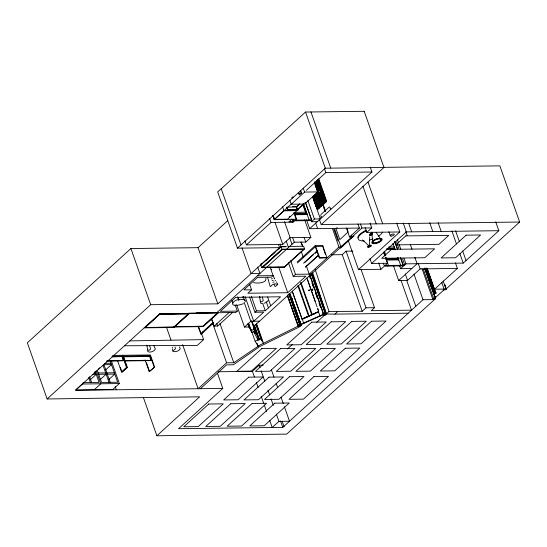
<?xml version="1.0" encoding="UTF-8"?>
<svg xmlns="http://www.w3.org/2000/svg" width="547" height="547" viewBox="0 0 547 547"><rect width="100%" height="100%" fill="white"/><g stroke="black" fill="none" stroke-linecap="round" stroke-linejoin="round"><path stroke-width="0.82" d="M362.511 239.928L369.457 246.314L369.724 236.837M324.781 210.718L325.376 210.862M325.41 210.752L325.226 211.224A1.169 0.807 47.7 0 1 324.911 211.32M324.33 195.142L323.79 195.17L324.337 195.204M325.595 211.005L325.109 211.279L325.574 211.08M312.248 289.288C312.515 290.313 312.275 289.671 312.159 289.418M315.106 203.217L315.469 203.272L314.963 203.299M319.236 181.843L319.462 182.151M318.634 312.009L318.45 311.653L302.238 318.853A2.482 0.472 66.1 0 0 302.477 319.674L303.708 323.127M318.45 311.653L318.429 311.674A2.482 0.472 66.1 0 0 318.669 312.494L320.166 316.111L323.174 314.792L322.744 314.498L300.631 324.323M315.667 183.115L315.756 183.648M294.758 213.884L295.12 212.339L305.458 212.209L306.477 213.733L294.758 213.884L294.19 212.277M386.654 257.658L386.291 259.203L398.011 259.052L397.334 258.034M324.05 208.161L324.132 208.735M434.742 292.433L435.138 292.912L434.27 293.418L434.776 292.549L426.291 268.447M369.984 234.417A1.162 0.438 -19.4 0 0 371.03 234.26L371.919 233.473M369.177 246.341L369.663 246.157M268.098 300.577L267.066 301.896M322.689 205.61L322.06 205.398L322.668 205.378M173.324 350.62L175.478 348.801L174.985 346.942M322.956 314.498L323.168 314.956M293.007 196.982L291.893 198.021L292.816 196.982M353.43 236.441L353.594 236.29A1.21 0.458 -19.4 0 0 353.936 235.976M299.777 322.751L301.069 325.561M323.304 314.197L325.438 313.383L323.462 314.258L310.053 276.098M242.977 297.944L243.483 297.137L242.977 296.645M303.729 323.113L303.968 323.284M202.164 333.431L201.781 333.718A1.21 0.458 -19.4 0 1 201.412 334.067A0.923 0.349 -19.4 0 0 201.2 334.224M313.287 196.804L313.185 197.467A1.162 0.718 89.3 0 0 313.26 197.754L317.137 208.763A1.162 0.718 89.3 0 0 317.253 209.016L317.616 209.241L319.441 207.587M324.679 210.78L325.171 210.458M325.192 210.527L324.727 210.841M321.021 217.268L321.629 217.18M321.663 217.241L321.048 217.33M330.176 208.933L330.791 208.838M330.812 208.913L330.224 208.995M249.576 297.048L254.929 312.255L256.468 310.853L265.295 310.744L280.577 296.789L235.661 297.363L220.325 311.318L237.33 311.099L235.073 304.7M288.447 262.765L293.233 276.372L295.483 274.314L311.257 274.115M348.309 240.701L358.483 269.589L380.91 269.302L387.495 263.264L385.519 257.644M227.531 220.858L198.062 247.675L130.911 248.536L27.35 342.798L47.131 398.968L199.648 396.828L156.873 435.768L143.307 397.252M221.234 188.777L305.541 112.039L364.186 111.287M47.131 398.968L150.692 304.7L217.843 303.845L279.606 247.627L278.478 244.413M95.978 371.174L94.296 372.316M98.474 368.904L99.718 367.769M90.282 379.741L96.224 374.326L92.915 374.367M241.008 244.947L221.207 188.708L217.672 191.929L237.473 248.16L325.492 168.045M105.516 370.025L111.465 364.61L104.012 364.705L110.214 382.326M298.423 192.441L299.243 194.787L301.513 193.029L300.686 190.691M299.243 194.787L301.513 193.029M106.658 361.136L123.697 360.651L122.241 356.514L112.737 356.897M244.988 240.865L246.403 244.878L271.052 222.444L292.98 222.157L296.18 219.244L293.937 212.872M272.871 215.545L274.273 219.525L291.879 203.505M306.341 190.342L325.834 172.599L371.939 172.011L370.244 167.191M274.232 219.668L283.989 210.786L296.987 210.622L287.23 219.497L274.232 219.668L272.809 215.634M289.835 200.27L291.236 204.243L304.611 192.072L317.896 191.901L314.621 182.595M100.197 379.611L106.145 374.196M314.949 184.907L318.764 181.549M287.448 210.027L298.532 209.651L287.448 210.027L286.505 207.361M315.024 184.989L318.669 181.556M288.454 210.151L288.72 209.911C291.838 209.597 287.688 210.465 288.72 209.911M315.38 186.13L319.188 182.766L315.462 186.212M315.899 187.6L319.701 184.23L315.975 187.689M94.228 389.744L100.826 383.789L96.258 370.975M299.777 203.785L296.242 206.998L297.185 209.672L303.66 203.771M286.772 207.122L296.631 206.992L299.571 204.311M316.419 189.077L320.234 185.727M316.494 189.159L320.221 185.768M108.853 379.502L114.802 374.086L98.686 374.292M316.939 190.547L320.754 187.197M317.014 190.63L320.74 187.238M296.412 209.816L296.153 210.048L297.616 209.795L296.631 206.992M296.447 210.274L284.153 210.431M286.833 219.19L277.719 219.306M304.05 203.771L297.356 210.034L296.153 210.048M317.896 191.901L304.522 204.072L291.236 204.243M306.45 202.445L304.843 202.698M320.193 189.994L321.465 188.243A1.306 0.807 89.3 0 0 321.383 187.942L318.306 179.218M313.882 196.264L318.634 191.942M319.824 190.855L321.643 189.207L322.012 189.433A1.162 0.718 89.3 0 1 322.121 189.686L325.998 200.694A1.162 0.718 89.3 0 1 326.08 200.981L326.005 201.604L320.624 206.506M117.578 360.753L121.523 371.967L126.514 367.427L127.403 367.461L123.451 356.247M121.981 372.008L126.945 367.42M127.403 367.461L122.412 372.001L121.523 371.967M322.026 190.506L313.157 198.479L322.026 190.459M290.737 220.181L288.953 221.808L293.431 221.754M322.498 191.826L313.732 199.846M313.732 199.901L322.518 191.847M314.183 201.296L323.003 193.296L314.142 201.262M314.641 202.629L323.421 194.609L314.675 202.691M296.207 220.783L296.925 220.126L294.204 212.393M323.872 195.853L315.072 203.846L323.865 195.764M119.342 383.55L112.798 389.505L75.705 389.984L82.248 384.021L119.342 383.55L111.444 361.123M315.537 205.221L324.398 197.193M151.081 360.61L151.375 360.343L149.919 356.2L149.625 356.473L151.081 360.61L125.126 360.938M307.236 214.588L295.031 214.745A1.887 1.162 89.3 0 1 294.566 214.041L306.771 213.884A1.887 1.162 89.3 0 0 307.236 214.588L303.489 204.551M324.809 198.561L316.022 206.609M316.043 206.629L324.891 198.582M325.349 199.949L316.508 207.997M308.412 220.626L309.13 219.969L303.38 203.634M246.403 244.878L282.765 244.406L290.142 237.692L310.874 237.432L304.658 219.778M265.835 260.796L268.283 258.56M271.968 255.21L275.032 252.42M278.717 249.07L281.165 246.834L286.163 246.772M305.52 202.431L311.687 219.942L310.969 220.591L293.657 220.817M310.846 220.12L311.414 221.726L314.395 219.012L320.385 218.937L312.474 196.469M286.04 246.478L281.014 246.547L260.728 265.008L261.671 267.674L281.951 249.213L304.563 248.926L303.619 246.253L288.549 246.451M282.143 249.582L262.683 267.298L284.084 267.025M320.932 214.554L329.267 206.964M324.986 211.101L324.727 211.532M145.256 360.446L149.208 371.659L154.63 367.112L150.678 355.899A1.19 1.101 -27.8 0 0 150.357 354.962L112.614 355.406M149.208 371.659L154.63 367.112M159.403 313.951L216.797 312.74L294.272 242.218L305.766 242.075L310.874 237.432M306.559 219.867L309.67 228.687L371.939 172.011M217.59 313L203.026 326.251L174.404 326.621M201.002 333.424L212.776 322.703L213.836 322.689L202.062 333.41L201.002 333.424L198.479 326.258M319.229 218.957L321.205 224.578L383.96 167.457L364.165 111.232M249.589 284.235L251.565 289.835L247.832 293.233L287.722 292.72L305.862 276.208L293.233 276.372M211.689 318.935L214.212 326.094L229.049 312.583M214.212 326.094L217.699 326.046L232.537 312.542M269.999 266.82L273.097 275.62L271.346 277.213L257.603 277.391L243.907 289.855L251.565 289.835M201.672 334.019L203.641 339.619L197.248 345.437L124.442 345.766M304.563 248.926L284.276 267.387L261.671 267.674M237.33 311.099L235.791 312.501L216.797 312.74M297.137 262.04L315.318 245.494L322.655 245.398A1.19 1.101 -27.8 0 1 322.99 246.335L326.935 257.541L326.641 257.815L319.304 257.904L315.352 246.697M297.465 262.977L315.653 246.423L322.983 246.335M337.178 227.607L335.995 228.68L339.831 239.572L348.131 232.017L346.757 228.126M303.558 263.196L317.376 250.615M304.617 262.622L313.41 254.615M315.298 252.899L317.185 251.182M315.462 253.179L316.713 252.037M305.643 266.765L318.833 254.752M305.445 267.333L318.641 255.319M319.304 257.904L326.935 257.541M236.612 304.741L244.482 327.079L250.841 321.287L259.551 321.178M346.47 228.167L349.574 236.988L359.386 228.051L357.97 224.044M334.75 229.316L340.993 247.046L338.969 247.073L309.233 274.143L306.395 266.081M248.543 323.619L251.627 332.385L255.305 331.147L253.459 326.716L340.993 247.046M349.574 236.988L352.083 236.954L361.895 228.024L371.741 227.894L370.046 223.08M331.386 254.799L342.258 254.663L346.087 251.176L352.877 251.087M365.109 227.579L366.805 232.393L371.741 227.894M200.441 388.698L226.615 364.876L233.391 364.753L259.921 346.477L299.441 326.901L298.115 326.128L259.982 345.013L233.788 362.723L226.595 362.811L198.123 388.732L182.582 344.596M217.432 373.17L222.8 388.411L178.527 428.704L282.772 427.371L423.002 299.735L434.475 299.585L286.683 434.106L156.873 435.768M358.483 269.589L399.816 231.969L396.705 223.142M218.362 371.775L252.427 371.338L259.169 365.205L263.23 365.157M369.929 258.656L371.625 263.469L406.318 231.887L498.843 230.704L495.732 221.877M393.013 244.181L393.177 244.037A2.557 1.579 89.3 0 1 392.89 243.654M387.146 248.413L394.469 248.317A3.514 2.167 89.3 0 1 394.216 246.977L395.016 249.87M287.407 348.979L292.46 344.378M316.453 322.539L324.665 315.072M312.72 272.905L326.244 313.992L329.02 311.462L362.196 311.277L366.025 307.797L374.517 307.688L361.034 269.411M384.206 265.48L383.269 263.162M385.97 265.445L385.191 266.129L402.496 265.91L403.221 265.254L400.698 258.095M326.244 313.992L334.887 314.128L337.684 311.578M387.741 266.102L388.459 265.445L385.738 257.712M397.751 259.709L398.305 259.203A1.887 1.162 89.3 0 0 398.77 259.907L397.758 257.651M399.946 265.945L400.664 265.288L397.942 257.562M403.187 265.227L400.39 257.678M399.508 265.459L400.636 268.666L405.929 263.852L463.227 263.114L498.843 230.704M393.293 265.24L398.66 280.488L417.101 263.709L414.845 257.295M374.517 307.688L371.215 310.689L411.529 310.176L401.074 280.488M398.66 280.488L407.563 280.372L420.158 268.912L457.388 268.433L455.412 262.813M284.419 406.797L289.507 421.238L278.943 421.375L272.208 427.508L269.664 420.287M457.388 268.433L434.55 289.219L446.311 289.069L444.615 284.235M431.029 282.902L434.694 293.315L435.412 293.308L435.74 293.007L426.995 268.18M422.045 268.782L432.814 299.366L433.675 298.587L435.644 298.559L424.957 268.208M443.911 289.889L435.248 297.773M383.317 167.361L499.869 165.864L519.65 222.034L445.996 289.069L443.179 281.062M430.879 285.937L435.644 298.559M435.077 297.178L435.638 298.778L435.029 299.339L432.814 299.366M446.311 289.069L445.217 289.848L443.241 289.876L444.102 289.096L441.832 282.655M148.716 350.463L150.575 349.184L149.591 345.458M261.425 301.917L263.292 300.638L262.307 296.912M369.97 234.048L371.098 234.109L370.524 233.514M300.084 324.61L301.335 324.733M322.962 314.463L323.462 314.258M324.084 314.983L323.099 315.106M309.711 290.443L308.747 290.553M201.07 334.415L197.993 326.45M315.031 194.664L319.585 207.504L315.147 194.623M243.401 303.694C225.043 310.128 233.289 296.207 244.858 300.023M309.199 316.193L298.409 285.5M302.354 318.922L318.545 311.742M318.812 311.797L302.081 319.222L292.262 291.353M302.176 319.304L305.534 317.821M307.072 317.137L309.383 316.111M313.24 314.402L315.551 313.376M299.414 322.422C303.455 325.684 294.054 326.279 299.975 324.562M320.152 316.104L301.096 324.61L300.638 324.35M300.618 325.137L300.829 325.684M324.214 314.675L324.535 315.175L323.974 313.575M326.593 314.265C322.34 315.127 325.397 315.927 326.593 314.265L312.187 273.363M298.368 324.925L298.935 326.525L301.069 325.684L299.052 326.607M265.992 302.553L264.037 303.27M255.483 332.104L254.164 332.583L253.603 330.99M250.888 329.198L255.121 341.205L260.81 338.914L263.456 343.297L256.413 323.284M300.843 325.287L301.363 324.74M254.738 333.677L255.996 333.205L251.654 320.788M257.5 338.908L258.752 338.436M259.387 339.475L254.102 325.226M254.164 332.583L258.075 340.002L259.333 339.53L254.287 325.205M324.829 210.663L325.362 210.691L318.969 192.4M309.691 289.794L308.583 290.163L308.74 290.546M255.141 331.338L254.061 329.014M272.837 282.293L274.081 281.958M272.105 280.618L273.254 280.31M271.374 278.922L272.44 278.635M371.098 234.109L369.471 235.34A1.86 0.704 -19.4 0 0 372.117 234.827M294.074 220.12L293.848 220.126A1.21 0.458 -19.4 0 0 293.322 220.126L293.021 220.154M404.855 265.165L404.732 265.192A0.923 0.349 -19.4 0 1 404.342 265.192A1.21 0.458 -19.4 0 0 403.823 265.206L403.618 265.213M319.133 182.089L319.598 182.083M370.859 233.425L371.31 233.685L370.059 234.157M129.789 340.897L203.641 339.619M383.96 167.457L325.321 168.202L305.541 112.039M292.624 206.616L296.638 206.568M316.563 207.949L325.342 200.038M274.273 219.525L296.18 219.244M295.223 220.147L311.687 219.942M311.414 221.726L317.404 221.651M321.205 224.578L519.65 222.034M309.67 228.687L359.386 228.051M366.805 232.393L399.816 231.969M350.326 238.253L351.379 238.239M342.025 245.808L343.078 245.794M237.473 248.16L279.606 247.627M341.287 247.333L341.055 247.688A1.21 0.458 -19.4 0 1 340.692 248.03A0.923 0.349 -19.4 0 0 340.487 248.188M388.52 247.046L394.216 246.977M386.791 248.68L394.325 248.584L394.161 249.48L386.209 249.582M398.305 259.203L386.1 259.36A1.887 1.162 89.3 0 0 386.565 260.064L398.77 259.907M371.625 263.469L387.495 263.264M385.908 265.48L403.221 265.254M400.636 268.666L411.809 268.522M257.357 275.825L273.097 275.62M445.094 285.001L445.566 286.334M425.361 268.242L434.578 293.418M436.561 293.001L435.022 293.021L426.277 268.187M196.441 312.905L218.595 312.617L203.217 326.614L173.399 326.997M254.929 312.255L263.757 312.146L253.746 321.253L245.035 296.515M188.927 313.294L217.788 312.925L203.067 326.327L174.206 326.696M334.887 314.128L408.219 313.185M211.039 324.289L212.099 324.275M144.189 327.851L174.014 327.475L189.392 313.479L159.567 313.855L75.52 390.298L222.8 388.411M244.482 327.079L248.83 327.024L251.128 330.395L251.627 332.385M202.739 331.844L203.799 331.831M112.101 356.35L150.678 355.899M112.19 356.644L122.241 356.514M123.13 356.548L149.919 356.2M123.67 356.801L137.065 356.63M106.952 360.863L123.697 360.651M124.586 360.685L151.375 360.343M140.661 360.507L145.605 360.172M104.368 363.358L110.993 363.276M94.098 373.013L95.759 372.992M98.221 372.958L114.33 372.753M82.98 382.674L99.096 382.469L95.24 371.509M384.555 265.473L384.856 265.445A1.21 0.458 -19.4 0 1 385.368 265.439L385.97 265.404M262.136 303.585L260.604 303.147L259.579 296.604M302.245 318.826L302.45 319.188M318.614 208.434L314.046 195.559M274.191 278.614L274.656 278.874L273.035 275.332M259.688 297.014L260.153 297.281M146.972 345.56L147.437 345.827M271.223 269.172L271.722 269.459M275.134 280.283L275.633 280.57M172.209 347.208L172.708 347.495M315.585 205.159L324.316 197.214M270.902 267.114L271.442 267.421M276.119 281.931L276.659 282.245M260.31 301.096L260.844 301.404M147.594 349.642L148.134 349.95M277.042 284.18C274.936 283.271 271.784 284.413 270.751 286.478L270.177 286.484L267.545 277.179M253.671 282.512C255.572 283.572 267.415 283.469 265.842 278.163M326.347 314.375L311.94 273.473M325.171 313.479L311.359 274.252M324.863 315.031L324.296 313.424M324.699 315.099L323.694 314.135L309.882 274.909M312.31 314.716L301.007 282.539M308.638 316.351L297.855 285.746M298.245 325.438L287.517 295.004M299.182 326.415L298.614 324.815M255.121 341.205L258.143 346.265L257.015 343.058M376.09 232.393L381.088 239.524M371.269 234.157L371.912 233.46A1.162 0.438 -19.4 0 0 370.62 233.473L370.675 233.644A1.162 0.438 -19.4 0 1 371.974 233.624L371.912 233.46M244.988 300.159L245.453 301.541M277.185 283.107L277.794 284.44L275.558 286.416L274.984 286.423L274.17 284.563M434.243 293.39L434.086 293.028M253.466 325.827L255.805 330.258L256.167 332.05L254.273 328.467M254.095 327.817L256.858 333.055A1.887 1.744 -27.8 0 1 256.269 332.309L253.904 327.824M259.333 339.53L255.415 332.111L251.497 321.137M179.464 346.88L180.284 348.74C178.924 351.058 175.279 352.398 172.79 351.311L172.38 348.774M153.734 345.403L155.389 349.123C154.022 351.441 150.377 352.774 147.888 351.694L146.869 345.15M126.972 367.468L122.692 355.318M455.589 230.868L459.261 241.295M462.653 250.929L466.044 260.557M451.925 231.019L456.444 243.859M459.836 253.487L463.227 263.114M438.085 222.615L441.19 231.443M429.716 222.718L432.821 231.545M427.091 268.18L435.836 293.007L435.515 293.308L432.41 284.495M427.05 269.274L427.898 271.681M429.026 274.881L430.995 280.488M426.585 268.447L435.412 293.308M425.648 268.242L434.373 293.021M424.841 268.221L434.968 296.973M424.745 268.221L434.872 296.98M424.657 268.276L430.031 283.531M408.835 223.791L411.659 231.819M423.262 269.028L433.675 298.587M418.181 263.292L420.158 268.912M403.214 223.06L406.318 231.887M405.812 231.654L407.221 235.661M410.325 244.475L412.021 249.288M413.976 274.102L423.002 299.735M397.464 239.812L398.592 243.018M399.16 244.618L400.848 249.425M403.953 258.239L405.929 263.852M396.657 242.075L398.913 248.482M402.578 258.888L404.554 264.495M394.811 241.384L397.614 249.343M394.749 241.658L397.573 249.671M405.3 273.951L407.563 280.372M406.77 280.604L415.809 306.279M388.842 231.757L390.257 235.784M393.177 244.037L395.187 249.733M367.987 182.062L382.681 223.785M362.921 186.158L376.199 223.873M384.384 251.223L385.806 255.244M383.734 251.955L384.91 255.367M383.638 252.358L384.951 256.044M371.31 234.143L371.365 234.307A1.162 0.438 -19.4 0 1 370.046 234.588M378.654 262.881L380.91 269.302M360.487 224.01L361.895 228.024M310.942 111.916L330.737 168.134M351.502 235.08L352.083 236.954M324.419 168.585L325.834 172.599M346.087 251.176L366.025 307.797M329.875 207.149L330.497 208.92M318.737 178.712L326.463 200.653A0.889 0.547 89.3 0 1 326.258 201.905L318.504 208.961A0.889 0.547 89.3 0 1 317.732 208.605L313.595 196.852M317.479 179.792L325.39 202.24M317.369 179.833L325.274 202.287M333.841 229.084L338.046 241.022M316.501 180.681L324.405 203.135M316.385 180.729L324.296 203.176M342.258 254.663L362.196 311.277M332.446 228.537L338.969 247.073M315.332 182.076L318.416 190.814M314.723 181.638L324.939 210.65M317.11 192.838L321.568 205.713L316.993 192.879M316.125 193.727L320.645 206.561M316.009 193.775L320.528 206.602M314.163 195.518L318.682 208.345M320.72 215.484L321.342 217.255M307.893 200.558L314.395 219.012M315.674 222.971L317.65 228.591M303.209 188.093L304.611 192.072M322.976 247.401L325.513 254.608M305.472 202.746L311.551 220.003M300.344 190.691L301.165 193.036M303.072 204.072L306.477 213.733M298.765 192.441L299.592 194.78M302.628 204.161L305.458 212.209M319.598 257.637L315.318 245.494M297.705 208.291L298.272 209.891M304.07 237.261L305.766 242.075M301.226 242.054L302.628 246.041M301.028 242.136L302.429 246.116M311.626 274.163L325.438 313.383M291.859 218.971L292.98 222.157M287.004 207.785L287.708 209.788M324.139 313.506L324.617 315.14M323.858 313.369L324.426 314.969M301.288 251.579L303.277 257.22M309.335 275.066L310.477 278.279M312.091 282.861L313.834 287.845M315.469 292.46L317.513 298.252M319.161 302.929L320.891 307.722M322.511 312.46L323.072 314.087M309.246 275.038L310.416 278.368M312.057 283.025L313.725 287.838M315.434 292.604L317.438 298.313M319.086 302.983L320.248 306.286M282.567 206.752L283.989 210.786M307.414 279.237L314.375 298.997M314.429 299.154L315.27 301.547M317.78 308.665L318.641 311.106M292.577 237.405L294.272 242.218M306.901 277.972L317.116 306.97M317.684 308.576L318.539 311.024M284.488 221.644L290.142 237.692M289.739 237.863L292.002 244.29M286.197 241.083L288.46 247.511M300.46 282.778L311.804 314.997M290.689 260.707L295.483 274.314M273.35 216.174L274.45 219.306L273.028 215.436M275.12 222.718L282.765 244.406M280.146 243.928L281.951 249.213M269.644 218.458L271.052 222.444M292.248 291.12L302.183 319.325M291.394 296.953L292.235 299.346M294.765 306.416L301.137 324.904L298.047 315.947M291.277 296.925L297.424 314.436L294.484 306.423M290.259 294.43L290.819 296.03M294.026 304.864L291.387 297.63L293.869 304.809M297.862 316.022L300.959 324.815L297.814 316.009M290.204 294.409L290.772 296.009M294.43 306.409L297.253 314.409M293.226 303.831L294.067 306.211M296.583 313.363L297.424 315.749M293.048 303.64L293.903 306.067M296.412 313.192L297.26 315.598M292.891 303.619L294.088 306.867M296.255 313.164L297.171 315.626M299.619 322.716L300.535 325.171L299.708 324.768L289.001 294.348M289.616 294.614L290.457 297M292.98 304.153L293.814 306.532M296.057 312.891L297.171 316.07M289.52 294.607L290.375 297.035M292.884 304.159L293.732 306.573M295.968 312.911L297.089 316.104M299.332 322.463L300.166 324.843M289.089 293.671L300.016 324.706M289.103 294.45L292.201 303.236M293.042 305.629L299.797 324.809M278.703 267.107L287.722 292.72M287.572 295.934L297.718 324.747M287.407 295.708L298.115 326.128M261.275 263.312L261.835 264.905M261.076 263.387L261.637 264.98M257.664 267.066L259.921 273.486L251.066 273.603L242.027 247.921M267.599 296.973L270.697 305.78M266.184 301.472L268.44 307.879M262.758 303.537L265.295 310.744M251.394 296.447L256.468 310.853M256.242 323.906L262.163 340.719M255.736 324.501L260.81 338.914M271.421 369.888L273.965 377.109M276.228 383.529L277.637 387.536M281.028 397.17L283.291 403.583M254.102 325.431L255.805 330.258M254.082 326.087L255.175 329.198M255.599 330.443L256.269 332.309M256.844 333.93L258.198 337.772M252.283 321.985L253.124 324.371M253.685 325.964L254.806 329.15L251.128 330.395L248.605 323.222M243.155 296.44L244.475 300.18M257.514 338.408L258.075 340.002M244.099 302.142L250.841 321.287M282.163 421.265L284.139 426.886M247.709 323.838L248.83 327.024M237.74 297.069L238.827 300.159M237.658 297.144L238.745 300.235M280.508 420.951L282.772 427.371M259.169 365.205L260.016 367.611M261.145 370.825L264.816 381.252M267.927 390.079L269.623 394.893M271.032 398.907L273.295 405.327M276.399 414.154L278.943 421.375M231.969 300.365L232.926 303.079M252.427 371.338L254.403 376.958M256.379 382.572L258.075 387.385M261.186 396.213L263.729 403.433M264.297 405.04L266.553 411.46M198.062 247.675L217.843 303.845M219.976 323.496L233.788 362.723M216.858 323.66L217.699 326.046M211.374 318.723L212.776 322.703M212.503 322.792L226.595 362.811M166.473 327.243L170.979 340.036M130.911 248.536L150.692 304.7M150.247 355.906L154.192 367.119M146.534 362.846L149.639 371.652M122.562 356.213L126.514 367.427M122.186 357.471L123.157 360.227M120.265 367.16L121.701 371.208M110.214 361.054L117.673 382.23L101.557 382.435L97.175 369.998M115.198 386.565L116.333 389.779M103.068 365.464L109.01 382.339M89.551 376.644L91.636 382.565M88.614 377.396L90.44 382.579M315.236 269.568L329.02 311.462M371.885 232.147L372.562 242.259M380.91 240.065A4.526 1.709 -19.4 0 1 373.84 242.861A4.526 1.709 -19.4 0 1 375.317 239.456A4.526 1.709 -19.4 0 1 381.136 239.538M372.199 233.925A1.86 0.704 -19.4 0 1 370.189 234.745M371.926 232.4A1.744 0.663 -19.4 0 1 371.898 232.222M382.592 232.092A13.005 4.916 -19.4 0 1 378.551 236.147M372.774 239.018A13.005 4.916 -19.4 0 1 369.553 240.051M364.193 240.94A13.005 4.916 -19.4 0 1 358.176 237.719A13.005 4.916 -19.4 0 1 366.613 230.868M357.882 237.904A13.005 4.916 -19.4 0 1 366.374 230.191M372.24 233.036A1.744 0.663 -19.4 0 1 372.363 232.311M370.203 234.157A1.86 0.704 -19.4 0 1 372.268 233.644M253.658 327.359A1.887 1.744 -27.8 0 1 253.541 327.147M259.545 339.735A1.21 0.458 -19.4 0 1 259.661 339.954M255.258 331.605A1.21 0.458 -19.4 0 1 255.374 331.824M289.821 216.297A1.067 0.663 89.3 0 1 289.089 217.214A1.067 0.663 89.3 0 0 289.336 216.81M122.672 355.27A1.19 1.101 -27.8 0 1 123 356.213M311.612 289.719C312.761 292.46 313.862 287.189 311.612 289.719M369.047 245.924L369.54 245.822L369.075 245.89M159.724 314.149L144.996 327.55L173.857 327.181L188.585 313.78L159.724 314.149L145.201 327.475L173.823 327.106L188.38 313.855L159.758 314.224M282.108 249.507L262.478 267.374L284.125 267.093L303.756 249.227L282.108 249.507M352.063 236.666L340.289 247.388L341.342 247.374L353.157 236.673L352.063 236.666M261.89 348.528L236.878 371.29L251.36 371.105L276.372 348.336L261.89 348.528M208.763 404.021L183.751 426.783L198.226 426.598L223.238 403.836L208.763 404.021M248.659 377.177L223.648 399.946L238.123 399.761L263.134 376.992L248.659 377.177M280.467 348.63L255.456 371.392L269.931 371.208L294.942 348.446L280.467 348.63M405.758 235.894L395.905 244.865L438.981 244.311L448.779 235.395L405.758 235.894M391.59 249.323L381.731 258.293L424.807 257.74L434.605 248.823L391.59 249.323M311.776 322.156L286.765 344.918L301.247 344.733L326.258 321.971L311.776 322.156M230.745 403.734L205.734 426.503L220.215 426.318L245.227 403.549L230.745 403.734M269.021 377.143L244.01 399.912L258.485 399.727L283.496 376.958L269.021 377.143M301.294 348.658L276.283 371.42L290.758 371.235L315.769 348.473L301.294 348.658M331.229 321.793L306.217 344.555L320.692 344.371L345.704 321.609L331.229 321.793M252.119 403.46L227.108 426.229L241.589 426.045L266.594 403.276L252.119 403.46M289.513 376.692L264.502 399.46L278.984 399.276L303.995 376.507L289.513 376.692M320.918 348.562L295.906 371.331L310.388 371.146L335.4 348.377L320.918 348.562M351.817 321.41L326.805 344.172L341.287 343.988L366.299 321.219L351.817 321.41M274.765 403.173L249.753 425.942L264.235 425.751L289.247 402.989L274.765 403.173M371.584 321.219L346.572 343.988L361.054 343.803L386.066 321.034L371.584 321.219M466.119 235.176L441.108 257.938L455.589 257.753L480.601 234.984L466.119 235.176M313.999 376.555L288.987 399.324L303.469 399.139L328.48 376.37L313.999 376.555M345.294 348.254L320.282 371.016L334.764 370.832L359.776 348.07L345.294 348.254M374.435 243.319A4.526 1.709 -19.4 0 0 381.15 239.976A4.526 1.709 -19.4 0 0 374.989 240.051A4.526 1.709 -19.4 0 0 374.435 243.319M374.011 243.709A5.511 2.085 -19.4 0 0 382.196 239.627A5.511 2.085 -19.4 0 0 374.681 239.723A5.511 2.085 -19.4 0 0 374.011 243.709M368.254 247.278A2.161 0.814 -19.4 0 0 371.454 245.678A2.161 0.814 -19.4 0 0 368.514 245.719A2.161 0.814 -19.4 0 0 368.254 247.278M368.897 246.69A0.957 0.362 -19.4 0 0 370.312 245.986A0.957 0.362 -19.4 0 0 369.013 246A0.957 0.362 -19.4 0 0 368.897 246.69M368.774 246.355A0.957 0.362 -19.4 0 0 370.196 245.644A0.957 0.362 -19.4 0 0 368.89 245.665A0.957 0.362 -19.4 0 0 368.774 246.355M391.112 236.072A2.133 0.807 -19.4 0 0 394.284 234.492A2.133 0.807 -19.4 0 0 391.372 234.533A2.133 0.807 -19.4 0 0 391.112 236.072"/></g></svg>
